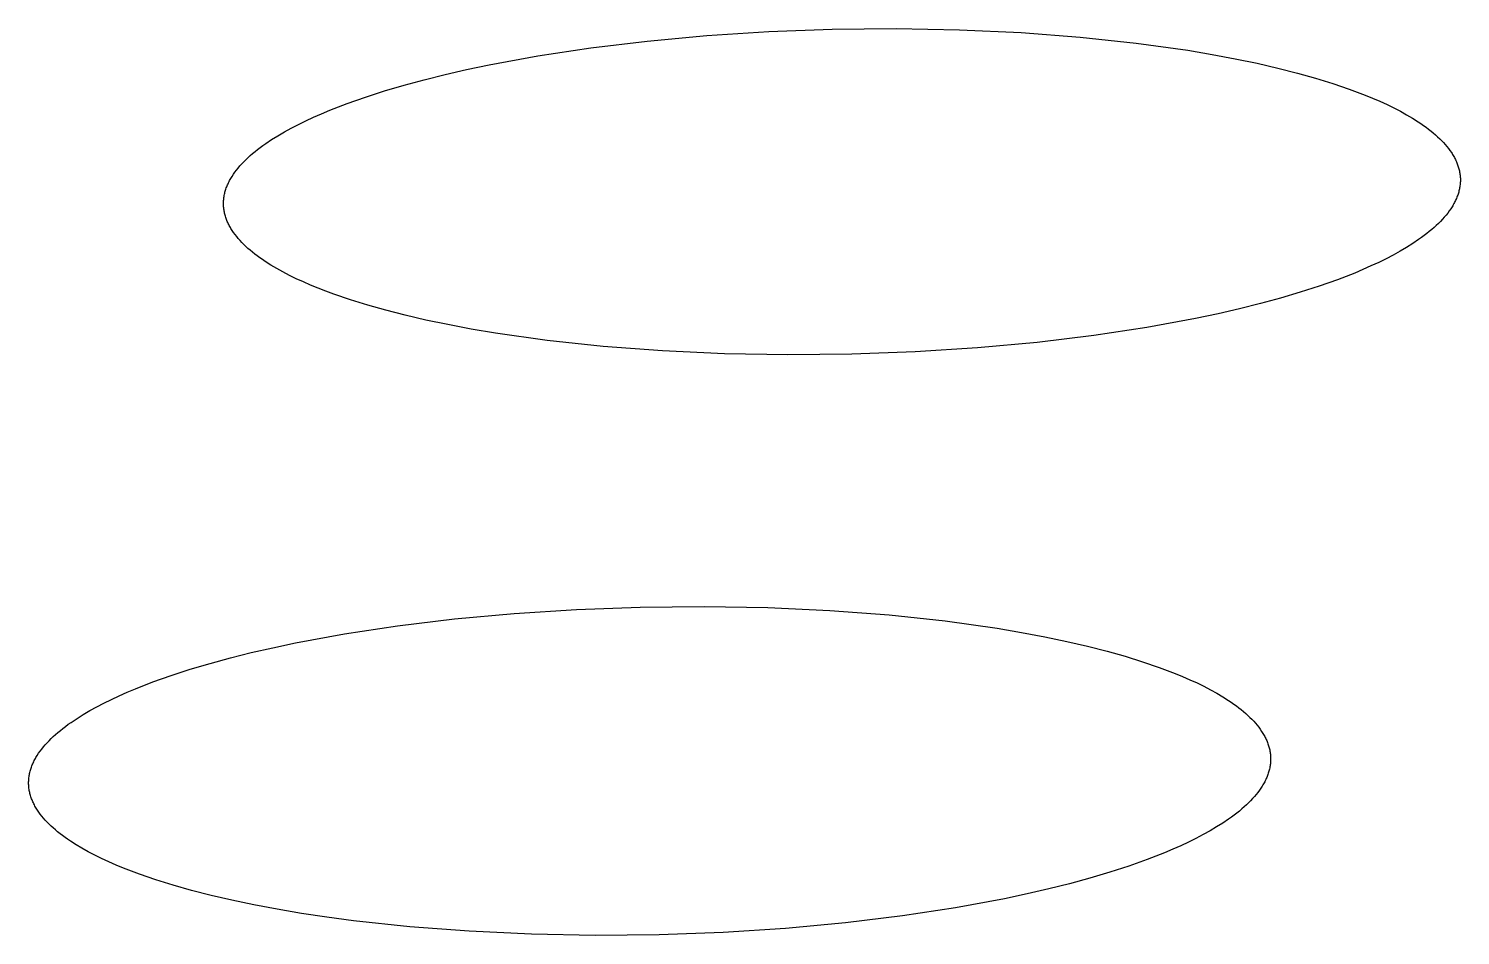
# Model space of a CAD drawing. Header units: millimetres. Extents: x -987 to 2591, y -102 to 2398.
# Drawn here: x -125.56 to -118.82, y 749.23 to 753.5 of the extents above; entities that cross this region are included whole.
import ezdxf

# ---------------------------------------------------------------- set-up
doc = ezdxf.new("R2010")
doc.units = ezdxf.units.MM
doc.header["$MEASUREMENT"] = 0
doc.layers.add('Utwórz2D linie widoczne', color=7, linetype='Continuous', true_color=0x000000)

msp = doc.modelspace()

# ---------------------------------------------------------------- linework, layer by layer
at = {"layer": 'Utwórz2D linie widoczne'}
for p, q in [((-122.0739, 753.4912), (-121.7752, 753.5021)), ((-121.7752, 753.5021), (-121.4744, 753.505)), ((-121.4744, 753.505), (-121.1764, 753.4997)), ((-122.9134, 753.4145), (-122.647, 753.4467)), ((-122.647, 753.4467), (-122.3659, 753.4725)), ((-122.3659, 753.4725), (-122.0739, 753.4912)), ((-121.1764, 753.4997), (-120.8857, 753.4863)), ((-120.8857, 753.4863), (-120.6069, 753.4652)), ((-120.6069, 753.4652), (-120.3437, 753.4371)), ((-120.3437, 753.4371), (-120.0994, 753.4028)), ((-123.3916, 753.3346), (-123.1624, 753.3768)), ((-123.1624, 753.3768), (-122.9134, 753.4145)), ((-120.0994, 753.4028), (-119.985, 753.3836)), ((-119.985, 753.3836), (-119.8761, 753.3631)), ((-123.5998, 753.2888), (-123.4984, 753.3121)), ((-123.4984, 753.3121), (-123.3916, 753.3346)), ((-119.8761, 753.3631), (-119.7729, 753.3416)), ((-119.7729, 753.3416), (-119.6755, 753.3191)), ((-119.6755, 753.3191), (-119.5839, 753.2958)), ((-123.8855, 753.2112), (-123.7928, 753.2386)), ((-123.7928, 753.2386), (-123.6974, 753.2645)), ((-123.6974, 753.2645), (-123.5998, 753.2888)), ((-119.5839, 753.2958), (-119.4982, 753.2718)), ((-119.4982, 753.2718), (-119.417, 753.2467)), ((-119.417, 753.2467), (-119.339, 753.2201)), ((-124.0606, 753.1522), (-123.9749, 753.1824)), ((-123.9749, 753.1824), (-123.8855, 753.2112)), ((-119.339, 753.2201), (-119.2648, 753.192)), ((-119.2648, 753.192), (-119.2292, 753.1775)), ((-119.2292, 753.1775), (-119.1947, 753.1626)), ((-124.2189, 753.0876), (-124.1811, 753.1042)), ((-124.1811, 753.1042), (-124.1421, 753.1205)), ((-124.1421, 753.1205), (-124.0606, 753.1522)), ((-119.1947, 753.1626), (-119.1614, 753.1473)), ((-119.1614, 753.1473), (-119.1293, 753.1317)), ((-119.1293, 753.1317), (-119.0985, 753.1157)), ((-119.0985, 753.1157), (-119.069, 753.0995)), ((-119.069, 753.0995), (-119.0409, 753.0829)), ((-124.3567, 753.0181), (-124.3244, 753.0359)), ((-124.3244, 753.0359), (-124.2906, 753.0534)), ((-124.2906, 753.0534), (-124.2554, 753.0707)), ((-124.2554, 753.0707), (-124.2189, 753.0876)), ((-119.0409, 753.0829), (-119.0142, 753.066)), ((-119.0142, 753.066), (-119.0014, 753.0574)), ((-119.0014, 753.0574), (-118.989, 753.0488)), ((-118.989, 753.0488), (-118.977, 753.0401)), ((-118.977, 753.0401), (-118.9654, 753.0313)), ((-118.9654, 753.0313), (-118.9541, 753.0225)), ((-124.4576, 752.9539), (-124.4444, 752.9633)), ((-124.4444, 752.9633), (-124.4168, 752.9818)), ((-124.4168, 752.9818), (-124.3875, 753.0001)), ((-124.3875, 753.0001), (-124.3567, 753.0181)), ((-118.9541, 753.0225), (-118.9433, 753.0136)), ((-118.9433, 753.0136), (-118.9329, 753.0046)), ((-118.9329, 753.0046), (-118.9229, 752.9956)), ((-118.9229, 752.9956), (-118.9133, 752.9865)), ((-118.9133, 752.9865), (-118.9041, 752.9773)), ((-118.9041, 752.9773), (-118.8954, 752.9681)), ((-118.8954, 752.9681), (-118.887, 752.9588)), ((-124.5382, 752.8872), (-124.528, 752.8969)), ((-124.528, 752.8969), (-124.5173, 752.9065)), ((-124.5173, 752.9065), (-124.5063, 752.9161)), ((-124.5063, 752.9161), (-124.4948, 752.9256)), ((-124.4948, 752.9256), (-124.4828, 752.9351)), ((-124.4828, 752.9351), (-124.4704, 752.9445)), ((-124.4704, 752.9445), (-124.4576, 752.9539)), ((-118.887, 752.9588), (-118.8792, 752.9495)), ((-118.8792, 752.9495), (-118.8717, 752.9401)), ((-118.8717, 752.9401), (-118.8648, 752.9307)), ((-118.8648, 752.9307), (-118.8582, 752.9212)), ((-118.8582, 752.9212), (-118.8551, 752.9165)), ((-118.8551, 752.9165), (-118.8521, 752.9117)), ((-118.8521, 752.9117), (-118.8493, 752.9069)), ((-118.8493, 752.9069), (-118.8465, 752.9021)), ((-118.8465, 752.9021), (-118.8439, 752.8973)), ((-118.8439, 752.8973), (-118.8414, 752.8925)), ((-124.5966, 752.8187), (-124.5897, 752.8286)), ((-124.5897, 752.8286), (-124.5822, 752.8384)), ((-124.5822, 752.8384), (-124.5744, 752.8482)), ((-124.5744, 752.8482), (-124.566, 752.858)), ((-124.566, 752.858), (-124.5572, 752.8678)), ((-124.5572, 752.8678), (-124.5479, 752.8775)), ((-124.5479, 752.8775), (-124.5382, 752.8872)), ((-118.8414, 752.8925), (-118.839, 752.8877)), ((-118.839, 752.8877), (-118.8367, 752.8829)), ((-118.8367, 752.8829), (-118.8345, 752.878)), ((-118.8345, 752.878), (-118.8325, 752.8732)), ((-118.8325, 752.8732), (-118.8305, 752.8683)), ((-118.8305, 752.8683), (-118.8287, 752.8635)), ((-118.8287, 752.8635), (-118.827, 752.8586)), ((-118.827, 752.8586), (-118.8254, 752.8537)), ((-118.8254, 752.8537), (-118.824, 752.8488)), ((-118.824, 752.8488), (-118.8226, 752.844)), ((-118.8226, 752.844), (-118.8214, 752.8391)), ((-118.8214, 752.8391), (-118.8203, 752.8342)), ((-118.8203, 752.8342), (-118.8193, 752.8292)), ((-118.8193, 752.8292), (-118.8184, 752.8243)), ((-124.6302, 752.7543), (-124.6283, 752.7592)), ((-124.6283, 752.7592), (-124.6263, 752.7642)), ((-124.6263, 752.7642), (-124.6242, 752.7692)), ((-124.6242, 752.7692), (-124.622, 752.7741)), ((-124.622, 752.7741), (-124.6197, 752.7791)), ((-124.6197, 752.7791), (-124.6172, 752.7841)), ((-124.6172, 752.7841), (-124.6146, 752.789)), ((-124.6146, 752.789), (-124.6119, 752.794)), ((-124.6119, 752.794), (-124.6091, 752.7989)), ((-124.6091, 752.7989), (-124.6062, 752.8039)), ((-124.6062, 752.8039), (-124.6031, 752.8088)), ((-124.6031, 752.8088), (-124.5966, 752.8187)), ((-118.8183, 752.76), (-118.8191, 752.755)), ((-118.8184, 752.8243), (-118.8177, 752.8194)), ((-118.8176, 752.7649), (-118.8183, 752.76)), ((-118.8177, 752.8194), (-118.8171, 752.8145)), ((-118.817, 752.7699), (-118.8176, 752.7649)), ((-118.8171, 752.8145), (-118.8166, 752.8095)), ((-118.8165, 752.7749), (-118.817, 752.7699)), ((-118.8166, 752.8095), (-118.8162, 752.8046)), ((-118.8161, 752.7798), (-118.8165, 752.7749)), ((-118.8162, 752.8046), (-118.8159, 752.7996)), ((-118.8159, 752.7848), (-118.8161, 752.7798)), ((-118.8159, 752.7996), (-118.8158, 752.7947)), ((-118.8158, 752.7897), (-118.8159, 752.7848)), ((-118.8158, 752.7947), (-118.8158, 752.7897)), ((-124.6432, 752.6896), (-124.6429, 752.6946)), ((-124.6429, 752.6946), (-124.6425, 752.6996)), ((-124.6425, 752.6996), (-124.642, 752.7045)), ((-124.642, 752.7045), (-124.6414, 752.7095)), ((-124.6414, 752.7095), (-124.6406, 752.7145)), ((-124.6406, 752.7145), (-124.6397, 752.7194)), ((-124.6397, 752.7194), (-124.6387, 752.7244)), ((-124.6387, 752.7244), (-124.6376, 752.7294)), ((-124.6376, 752.7294), (-124.6364, 752.7344)), ((-124.6364, 752.7344), (-124.635, 752.7393)), ((-124.635, 752.7393), (-124.6335, 752.7443)), ((-124.6335, 752.7443), (-124.6319, 752.7493)), ((-124.6319, 752.7493), (-124.6302, 752.7543)), ((-118.8387, 752.6953), (-118.8411, 752.6903)), ((-118.8364, 752.7003), (-118.8387, 752.6953)), ((-118.8342, 752.7053), (-118.8364, 752.7003)), ((-118.8321, 752.7102), (-118.8342, 752.7053)), ((-118.8302, 752.7152), (-118.8321, 752.7102)), ((-118.8284, 752.7202), (-118.8302, 752.7152)), ((-118.8267, 752.7251), (-118.8284, 752.7202)), ((-118.8251, 752.7301), (-118.8267, 752.7251)), ((-118.8237, 752.7351), (-118.8251, 752.7301)), ((-118.8224, 752.7401), (-118.8237, 752.7351)), ((-118.8211, 752.745), (-118.8224, 752.7401)), ((-118.8201, 752.75), (-118.8211, 752.745)), ((-118.8191, 752.755), (-118.8201, 752.75)), ((-124.6434, 752.6847), (-124.6432, 752.6896)), ((-124.6434, 752.6797), (-124.6434, 752.6847)), ((-124.6433, 752.6748), (-124.6434, 752.6797)), ((-124.6431, 752.6698), (-124.6433, 752.6748)), ((-124.6427, 752.6649), (-124.6431, 752.6698)), ((-124.6423, 752.6599), (-124.6427, 752.6649)), ((-124.6417, 752.655), (-124.6423, 752.6599)), ((-124.641, 752.6501), (-124.6417, 752.655)), ((-124.6402, 752.6452), (-124.641, 752.6501)), ((-124.6393, 752.6402), (-124.6402, 752.6452)), ((-124.6382, 752.6353), (-124.6393, 752.6402)), ((-124.637, 752.6304), (-124.6382, 752.6353)), ((-124.6357, 752.6255), (-124.637, 752.6304)), ((-124.6343, 752.6206), (-124.6357, 752.6255)), ((-118.8834, 752.6261), (-118.8917, 752.6163)), ((-118.8756, 752.636), (-118.8834, 752.6261)), ((-118.8682, 752.6458), (-118.8756, 752.636)), ((-118.8614, 752.6557), (-118.8682, 752.6458)), ((-118.855, 752.6656), (-118.8614, 752.6557)), ((-118.852, 752.6705), (-118.855, 752.6656)), ((-118.8491, 752.6755), (-118.852, 752.6705)), ((-118.8463, 752.6804), (-118.8491, 752.6755)), ((-118.8436, 752.6854), (-118.8463, 752.6804)), ((-118.8411, 752.6903), (-118.8436, 752.6854)), ((-124.6328, 752.6158), (-124.6343, 752.6206)), ((-124.6311, 752.6109), (-124.6328, 752.6158)), ((-124.6293, 752.606), (-124.6311, 752.6109)), ((-124.6274, 752.6012), (-124.6293, 752.606)), ((-124.6254, 752.5963), (-124.6274, 752.6012)), ((-124.6233, 752.5915), (-124.6254, 752.5963)), ((-124.621, 752.5866), (-124.6233, 752.5915)), ((-124.6187, 752.5818), (-124.621, 752.5866)), ((-124.6162, 752.577), (-124.6187, 752.5818)), ((-124.6136, 752.5722), (-124.6162, 752.577)), ((-124.6109, 752.5674), (-124.6136, 752.5722)), ((-124.6081, 752.5626), (-124.6109, 752.5674)), ((-124.6051, 752.5579), (-124.6081, 752.5626)), ((-124.6021, 752.5531), (-124.6051, 752.5579)), ((-118.9509, 752.5583), (-118.9624, 752.5487)), ((-118.9399, 752.5679), (-118.9509, 752.5583)), ((-118.9294, 752.5775), (-118.9399, 752.5679)), ((-118.9193, 752.5871), (-118.9294, 752.5775)), ((-118.9096, 752.5968), (-118.9193, 752.5871)), ((-118.9004, 752.6066), (-118.9096, 752.5968)), ((-118.8917, 752.6163), (-118.9004, 752.6066)), ((-124.5989, 752.5484), (-124.6021, 752.5531)), ((-124.5956, 752.5436), (-124.5989, 752.5484)), ((-124.5887, 752.5342), (-124.5956, 752.5436)), ((-124.5813, 752.5248), (-124.5887, 752.5342)), ((-124.5736, 752.5155), (-124.5813, 752.5248)), ((-124.5653, 752.5062), (-124.5736, 752.5155)), ((-124.5566, 752.497), (-124.5653, 752.5062)), ((-124.5475, 752.4878), (-124.5566, 752.497)), ((-119.0399, 752.4925), (-119.0691, 752.4741)), ((-119.0124, 752.511), (-119.0399, 752.4925)), ((-118.9993, 752.5204), (-119.0124, 752.511)), ((-118.9865, 752.5298), (-118.9993, 752.5204)), ((-118.9742, 752.5392), (-118.9865, 752.5298)), ((-118.9624, 752.5487), (-118.9742, 752.5392)), ((-124.538, 752.4787), (-124.5475, 752.4878)), ((-124.5281, 752.4696), (-124.538, 752.4787)), ((-124.5177, 752.4606), (-124.5281, 752.4696)), ((-124.507, 752.4517), (-124.5177, 752.4606)), ((-124.4958, 752.4429), (-124.507, 752.4517)), ((-124.4842, 752.4341), (-124.4958, 752.4429)), ((-124.4723, 752.4253), (-124.4842, 752.4341)), ((-124.4599, 752.4167), (-124.4723, 752.4253)), ((-119.132, 752.4382), (-119.1656, 752.4207)), ((-119.0998, 752.4561), (-119.132, 752.4382)), ((-119.0691, 752.4741), (-119.0998, 752.4561)), ((-124.4472, 752.4081), (-124.4599, 752.4167)), ((-124.4206, 752.3912), (-124.4472, 752.4081)), ((-124.3926, 752.3746), (-124.4206, 752.3912)), ((-124.3632, 752.3583), (-124.3926, 752.3746)), ((-124.3325, 752.3423), (-124.3632, 752.3583)), ((-119.2749, 752.3698), (-119.3138, 752.3534)), ((-119.2371, 752.3865), (-119.2749, 752.3698)), ((-119.2007, 752.4034), (-119.2371, 752.3865)), ((-119.1656, 752.4207), (-119.2007, 752.4034)), ((-124.3005, 752.3266), (-124.3325, 752.3423)), ((-124.2672, 752.3113), (-124.3005, 752.3266)), ((-124.2328, 752.2964), (-124.2672, 752.3113)), ((-124.1973, 752.2818), (-124.2328, 752.2964)), ((-119.4808, 752.2914), (-119.5701, 752.2625)), ((-119.3952, 752.3217), (-119.4808, 752.2914)), ((-119.3138, 752.3534), (-119.3952, 752.3217)), ((-124.1608, 752.2675), (-124.1973, 752.2818)), ((-124.1232, 752.2536), (-124.1608, 752.2675)), ((-124.0453, 752.227), (-124.1232, 752.2536)), ((-123.9641, 752.2018), (-124.0453, 752.227)), ((-119.6627, 752.2351), (-119.7581, 752.2091)), ((-119.5701, 752.2625), (-119.6627, 752.2351)), ((-123.8784, 752.1777), (-123.9641, 752.2018)), ((-123.7868, 752.1543), (-123.8784, 752.1777)), ((-123.6894, 752.1317), (-123.7868, 752.1543)), ((-119.9572, 752.1613), (-120.0641, 752.1388)), ((-119.8558, 752.1847), (-119.9572, 752.1613)), ((-119.7581, 752.2091), (-119.8558, 752.1847)), ((-123.5861, 752.1101), (-123.6894, 752.1317)), ((-123.4771, 752.0896), (-123.5861, 752.1101)), ((-123.3626, 752.0703), (-123.4771, 752.0896)), ((-120.2935, 752.0964), (-120.5428, 752.0585)), ((-120.0641, 752.1388), (-120.2935, 752.0964)), ((-123.1179, 752.0358), (-123.3626, 752.0703)), ((-122.8543, 752.0076), (-123.1179, 752.0358)), ((-120.8097, 752.0262), (-121.0914, 752.0003)), ((-120.5428, 752.0585), (-120.8097, 752.0262)), ((-122.5749, 751.9865), (-122.8543, 752.0076)), ((-122.2836, 751.973), (-122.5749, 751.9865)), ((-121.9849, 751.9676), (-122.2836, 751.973)), ((-121.6834, 751.9705), (-121.9849, 751.9676)), ((-121.384, 751.9815), (-121.6834, 751.9705)), ((-121.0914, 752.0003), (-121.384, 751.9815)), ((-123.5558, 750.7237), (-123.2736, 750.7497)), ((-123.2736, 750.7497), (-122.9804, 750.7685)), ((-122.9804, 750.7685), (-122.6804, 750.7796)), ((-122.6804, 750.7796), (-122.3784, 750.7824)), ((-122.3784, 750.7824), (-122.0791, 750.7771)), ((-122.0791, 750.7771), (-121.7873, 750.7635)), ((-121.7873, 750.7635), (-121.5073, 750.7423)), ((-121.5073, 750.7423), (-121.2431, 750.714)), ((-124.0735, 750.6532), (-123.8235, 750.6912)), ((-123.8235, 750.6912), (-123.5558, 750.7237)), ((-121.2431, 750.714), (-120.9978, 750.6794)), ((-120.9978, 750.6794), (-120.8829, 750.66)), ((-124.4109, 750.5879), (-124.3037, 750.6106)), ((-124.3037, 750.6106), (-124.0735, 750.6532)), ((-120.8829, 750.66), (-120.7737, 750.6394)), ((-120.7737, 750.6394), (-120.6701, 750.6177)), ((-120.6701, 750.6177), (-120.5723, 750.5951)), ((-124.7067, 750.5138), (-124.6109, 750.5399)), ((-124.6109, 750.5399), (-124.5128, 750.5645)), ((-124.5128, 750.5645), (-124.4109, 750.5879)), ((-120.5723, 750.5951), (-120.4804, 750.5715)), ((-120.4804, 750.5715), (-120.3944, 750.5473)), ((-120.3944, 750.5473), (-120.3128, 750.522)), ((-124.8896, 750.4572), (-124.7998, 750.4863)), ((-124.7998, 750.4863), (-124.7067, 750.5138)), ((-120.3128, 750.522), (-120.2345, 750.4952)), ((-120.2345, 750.4952), (-120.1968, 750.4812)), ((-120.1968, 750.4812), (-120.16, 750.4669)), ((-120.16, 750.4669), (-120.1243, 750.4522)), ((-125.0576, 750.3948), (-124.9757, 750.4267)), ((-124.9757, 750.4267), (-124.8896, 750.4572)), ((-120.1243, 750.4522), (-120.0897, 750.4372)), ((-120.0897, 750.4372), (-120.0563, 750.4218)), ((-120.0563, 750.4218), (-120.0241, 750.406)), ((-120.0241, 750.406), (-119.9932, 750.39)), ((-125.2068, 750.3272), (-125.1714, 750.3445)), ((-125.1714, 750.3445), (-125.1348, 750.3616)), ((-125.1348, 750.3616), (-125.0968, 750.3784)), ((-125.0968, 750.3784), (-125.0576, 750.3948)), ((-119.9932, 750.39), (-119.9636, 750.3736)), ((-119.9636, 750.3736), (-119.9354, 750.3568)), ((-119.9354, 750.3568), (-119.9086, 750.3398)), ((-119.9086, 750.3398), (-119.8958, 750.3312)), ((-119.8958, 750.3312), (-119.8833, 750.3225)), ((-125.3336, 750.2549), (-125.3042, 750.2734)), ((-125.3042, 750.2734), (-125.2732, 750.2916)), ((-125.2732, 750.2916), (-125.2407, 750.3095)), ((-125.2407, 750.3095), (-125.2068, 750.3272)), ((-119.8833, 750.3225), (-119.8713, 750.3137)), ((-119.8713, 750.3137), (-119.8596, 750.3048)), ((-119.8596, 750.3048), (-119.8484, 750.2959)), ((-119.8484, 750.2959), (-119.8375, 750.2869)), ((-119.8375, 750.2869), (-119.827, 750.2779)), ((-119.827, 750.2779), (-119.817, 750.2688)), ((-119.817, 750.2688), (-119.8074, 750.2596)), ((-125.4235, 750.1886), (-125.412, 750.1983)), ((-125.412, 750.1983), (-125.4, 750.2078)), ((-125.4, 750.2078), (-125.3875, 750.2173)), ((-125.3875, 750.2173), (-125.3747, 750.2268)), ((-125.3747, 750.2268), (-125.3614, 750.2362)), ((-125.3614, 750.2362), (-125.3336, 750.2549)), ((-119.8074, 750.2596), (-119.7982, 750.2504)), ((-119.7982, 750.2504), (-119.7894, 750.2411)), ((-119.7894, 750.2411), (-119.7811, 750.2317)), ((-119.7811, 750.2317), (-119.7732, 750.2223)), ((-119.7732, 750.2223), (-119.7657, 750.2129)), ((-119.7657, 750.2129), (-119.7587, 750.2034)), ((-119.7587, 750.2034), (-119.7522, 750.1938)), ((-125.492, 750.1203), (-125.4836, 750.1301)), ((-125.4836, 750.1301), (-125.4747, 750.14)), ((-125.4747, 750.14), (-125.4654, 750.1498)), ((-125.4654, 750.1498), (-125.4556, 750.1596)), ((-125.4556, 750.1596), (-125.4454, 750.1693)), ((-125.4454, 750.1693), (-125.4347, 750.179)), ((-125.4347, 750.179), (-125.4235, 750.1886)), ((-119.7522, 750.1938), (-119.7491, 750.189)), ((-119.7491, 750.189), (-119.7461, 750.1842)), ((-119.7461, 750.1842), (-119.7432, 750.1794)), ((-119.7432, 750.1794), (-119.7405, 750.1746)), ((-119.7405, 750.1746), (-119.7378, 750.1698)), ((-119.7378, 750.1698), (-119.7353, 750.1649)), ((-119.7353, 750.1649), (-119.7329, 750.1601)), ((-119.7329, 750.1601), (-119.7306, 750.1552)), ((-119.7306, 750.1552), (-119.7284, 750.1503)), ((-119.7284, 750.1503), (-119.7264, 750.1454)), ((-119.7264, 750.1454), (-119.7244, 750.1405)), ((-119.7244, 750.1405), (-119.7226, 750.1356)), ((-119.7226, 750.1356), (-119.7209, 750.1307)), ((-119.7209, 750.1307), (-119.7193, 750.1258)), ((-125.5325, 750.0606), (-125.5298, 750.0656)), ((-125.5298, 750.0656), (-125.527, 750.0706)), ((-125.527, 750.0706), (-125.524, 750.0755)), ((-125.524, 750.0755), (-125.5209, 750.0805)), ((-125.5209, 750.0805), (-125.5144, 750.0905)), ((-125.5144, 750.0905), (-125.5074, 750.1004)), ((-125.5074, 750.1004), (-125.4999, 750.1104)), ((-125.4999, 750.1104), (-125.492, 750.1203)), ((-119.7193, 750.1258), (-119.7179, 750.1209)), ((-119.7179, 750.1209), (-119.7165, 750.1159)), ((-119.7165, 750.1159), (-119.7153, 750.111)), ((-119.7153, 750.111), (-119.7142, 750.1061)), ((-119.7142, 750.1061), (-119.7132, 750.1011)), ((-119.7132, 750.1011), (-119.7124, 750.0961)), ((-119.7124, 750.0961), (-119.7116, 750.0912)), ((-119.7116, 750.0912), (-119.711, 750.0862)), ((-119.711, 750.0862), (-119.7105, 750.0812)), ((-119.7105, 750.0812), (-119.7101, 750.0762)), ((-119.7101, 750.0762), (-119.7099, 750.0713)), ((-119.7099, 750.0713), (-119.7098, 750.0663)), ((-119.7098, 750.0613), (-119.7099, 750.0563)), ((-119.7098, 750.0663), (-119.7098, 750.0613)), ((-125.5578, 749.9904), (-125.5568, 749.9954)), ((-125.5568, 749.9954), (-125.5557, 750.0004)), ((-125.5557, 750.0004), (-125.5544, 750.0054)), ((-125.5544, 750.0054), (-125.553, 750.0104)), ((-125.553, 750.0104), (-125.5515, 750.0155)), ((-125.5515, 750.0155), (-125.5499, 750.0205)), ((-125.5499, 750.0205), (-125.5482, 750.0255)), ((-125.5482, 750.0255), (-125.5463, 750.0305)), ((-125.5463, 750.0305), (-125.5443, 750.0355)), ((-125.5443, 750.0355), (-125.5422, 750.0405)), ((-125.5422, 750.0405), (-125.54, 750.0455)), ((-125.54, 750.0455), (-125.5376, 750.0506)), ((-125.5376, 750.0506), (-125.5351, 750.0556)), ((-125.5351, 750.0556), (-125.5325, 750.0606)), ((-119.7208, 749.9961), (-119.7225, 749.9911)), ((-119.7192, 750.0012), (-119.7208, 749.9961)), ((-119.7177, 750.0062), (-119.7192, 750.0012)), ((-119.7164, 750.0112), (-119.7177, 750.0062)), ((-119.7152, 750.0162), (-119.7164, 750.0112)), ((-119.7141, 750.0212), (-119.7152, 750.0162)), ((-119.7131, 750.0262), (-119.7141, 750.0212)), ((-119.7123, 750.0313), (-119.7131, 750.0262)), ((-119.7116, 750.0363), (-119.7123, 750.0313)), ((-119.7109, 750.0413), (-119.7116, 750.0363)), ((-119.7105, 750.0463), (-119.7109, 750.0413)), ((-119.7101, 750.0513), (-119.7105, 750.0463)), ((-119.7099, 750.0563), (-119.7101, 750.0513)), ((-125.5616, 749.9503), (-125.5615, 749.9553)), ((-125.5615, 749.9453), (-125.5616, 749.9503)), ((-125.5615, 749.9553), (-125.5614, 749.9603)), ((-125.5613, 749.9404), (-125.5615, 749.9453)), ((-125.5614, 749.9603), (-125.5611, 749.9653)), ((-125.5609, 749.9354), (-125.5613, 749.9404)), ((-125.5611, 749.9653), (-125.5607, 749.9703)), ((-125.5605, 749.9304), (-125.5609, 749.9354)), ((-125.5607, 749.9703), (-125.5602, 749.9753)), ((-125.5599, 749.9254), (-125.5605, 749.9304)), ((-125.5602, 749.9753), (-125.5595, 749.9804)), ((-125.5595, 749.9804), (-125.5587, 749.9854)), ((-125.5587, 749.9854), (-125.5578, 749.9904)), ((-119.7557, 749.9261), (-119.7626, 749.9162)), ((-119.7493, 749.9361), (-119.7557, 749.9261)), ((-119.7462, 749.9411), (-119.7493, 749.9361)), ((-119.7433, 749.9461), (-119.7462, 749.9411)), ((-119.7405, 749.9511), (-119.7433, 749.9461)), ((-119.7378, 749.9561), (-119.7405, 749.9511)), ((-119.7353, 749.9611), (-119.7378, 749.9561)), ((-119.7328, 749.9661), (-119.7353, 749.9611)), ((-119.7305, 749.9711), (-119.7328, 749.9661)), ((-119.7283, 749.9761), (-119.7305, 749.9711)), ((-119.7263, 749.9811), (-119.7283, 749.9761)), ((-119.7243, 749.9861), (-119.7263, 749.9811)), ((-119.7225, 749.9911), (-119.7243, 749.9861)), ((-125.5592, 749.9205), (-125.5599, 749.9254)), ((-125.5584, 749.9155), (-125.5592, 749.9205)), ((-125.5575, 749.9105), (-125.5584, 749.9155)), ((-125.5564, 749.9056), (-125.5575, 749.9105)), ((-125.5552, 749.9006), (-125.5564, 749.9056)), ((-125.5539, 749.8957), (-125.5552, 749.9006)), ((-125.5525, 749.8908), (-125.5539, 749.8957)), ((-125.551, 749.8859), (-125.5525, 749.8908)), ((-125.5493, 749.8809), (-125.551, 749.8859)), ((-125.5475, 749.876), (-125.5493, 749.8809)), ((-125.5456, 749.8711), (-125.5475, 749.876)), ((-125.5436, 749.8663), (-125.5456, 749.8711)), ((-125.5415, 749.8614), (-125.5436, 749.8663)), ((-125.5392, 749.8565), (-125.5415, 749.8614)), ((-119.8042, 749.8668), (-119.8139, 749.857)), ((-119.795, 749.8766), (-119.8042, 749.8668)), ((-119.7862, 749.8864), (-119.795, 749.8766)), ((-119.7778, 749.8963), (-119.7862, 749.8864)), ((-119.77, 749.9062), (-119.7778, 749.8963)), ((-119.7626, 749.9162), (-119.77, 749.9062)), ((-125.5369, 749.8516), (-125.5392, 749.8565)), ((-125.5344, 749.8468), (-125.5369, 749.8516)), ((-125.5318, 749.8419), (-125.5344, 749.8468)), ((-125.5291, 749.8371), (-125.5318, 749.8419)), ((-125.5262, 749.8323), (-125.5291, 749.8371)), ((-125.5233, 749.8275), (-125.5262, 749.8323)), ((-125.5202, 749.8227), (-125.5233, 749.8275)), ((-125.5171, 749.8179), (-125.5202, 749.8227)), ((-125.5138, 749.8131), (-125.5171, 749.8179)), ((-125.5069, 749.8036), (-125.5138, 749.8131)), ((-125.4995, 749.7941), (-125.5069, 749.8036)), ((-125.4917, 749.7847), (-125.4995, 749.7941)), ((-119.8816, 749.7991), (-119.8943, 749.7897)), ((-119.8692, 749.8087), (-119.8816, 749.7991)), ((-119.8572, 749.8183), (-119.8692, 749.8087)), ((-119.8458, 749.8279), (-119.8572, 749.8183)), ((-119.8347, 749.8375), (-119.8458, 749.8279)), ((-119.8241, 749.8473), (-119.8347, 749.8375)), ((-119.8139, 749.857), (-119.8241, 749.8473)), ((-125.4834, 749.7754), (-125.4917, 749.7847)), ((-125.4747, 749.7661), (-125.4834, 749.7754)), ((-125.4656, 749.7568), (-125.4747, 749.7661)), ((-125.456, 749.7476), (-125.4656, 749.7568)), ((-125.4461, 749.7385), (-125.456, 749.7476)), ((-125.4357, 749.7294), (-125.4461, 749.7385)), ((-125.4249, 749.7204), (-125.4357, 749.7294)), ((-119.9954, 749.7248), (-120.0277, 749.7069)), ((-119.9645, 749.7431), (-119.9954, 749.7248)), ((-119.9352, 749.7615), (-119.9645, 749.7431)), ((-119.9076, 749.7802), (-119.9352, 749.7615)), ((-119.8943, 749.7897), (-119.9076, 749.7802)), ((-125.4137, 749.7115), (-125.4249, 749.7204)), ((-125.4021, 749.7027), (-125.4137, 749.7115)), ((-125.3901, 749.6939), (-125.4021, 749.7027)), ((-125.3777, 749.6851), (-125.3901, 749.6939)), ((-125.3649, 749.6765), (-125.3777, 749.6851)), ((-125.3383, 749.6594), (-125.3649, 749.6765)), ((-125.3102, 749.6427), (-125.3383, 749.6594)), ((-120.0968, 749.6718), (-120.1334, 749.6546)), ((-120.0616, 749.6892), (-120.0968, 749.6718)), ((-120.0277, 749.7069), (-120.0616, 749.6892)), ((-125.2807, 749.6262), (-125.3102, 749.6427)), ((-125.2499, 749.6101), (-125.2807, 749.6262)), ((-125.2177, 749.5943), (-125.2499, 749.6101)), ((-125.1844, 749.5789), (-125.2177, 749.5943)), ((-120.2922, 749.5894), (-120.3782, 749.5588)), ((-120.2104, 749.6214), (-120.2922, 749.5894)), ((-120.1713, 749.6378), (-120.2104, 749.6214)), ((-120.1334, 749.6546), (-120.1713, 749.6378)), ((-125.1499, 749.5638), (-125.1844, 749.5789)), ((-125.1142, 749.5491), (-125.1499, 749.5638)), ((-125.0775, 749.5347), (-125.1142, 749.5491)), ((-125.0398, 749.5207), (-125.0775, 749.5347)), ((-120.4679, 749.5297), (-120.5609, 749.502)), ((-120.3782, 749.5588), (-120.4679, 749.5297)), ((-124.9616, 749.4938), (-125.0398, 749.5207)), ((-124.8801, 749.4684), (-124.9616, 749.4938)), ((-124.7941, 749.4441), (-124.8801, 749.4684)), ((-120.6567, 749.4759), (-120.7549, 749.4512)), ((-120.5609, 749.502), (-120.6567, 749.4759)), ((-124.7022, 749.4205), (-124.7941, 749.4441)), ((-124.6044, 749.3978), (-124.7022, 749.4205)), ((-124.5007, 749.376), (-124.6044, 749.3978)), ((-120.9641, 749.4049), (-121.1945, 749.3622)), ((-120.8568, 749.4277), (-120.9641, 749.4049)), ((-120.7549, 749.4512), (-120.8568, 749.4277)), ((-124.3913, 749.3553), (-124.5007, 749.376)), ((-124.2763, 749.3359), (-124.3913, 749.3553)), ((-124.156, 749.3178), (-124.2763, 749.3359)), ((-121.4449, 749.324), (-121.713, 749.2914)), ((-121.1945, 749.3622), (-121.4449, 749.324)), ((-124.0307, 749.3011), (-124.156, 749.3178)), ((-123.766, 749.2727), (-124.0307, 749.3011)), ((-123.4855, 749.2514), (-123.766, 749.2727)), ((-123.193, 749.2378), (-123.4855, 749.2514)), ((-121.9958, 749.2653), (-122.2897, 749.2464)), ((-121.713, 749.2914), (-121.9958, 749.2653)), ((-122.893, 749.2324), (-123.193, 749.2378)), ((-122.5903, 749.2353), (-122.893, 749.2324)), ((-122.2897, 749.2464), (-122.5903, 749.2353))]:
    msp.add_line(p, q, dxfattribs=at)

doc.saveas('drawing.dxf')
